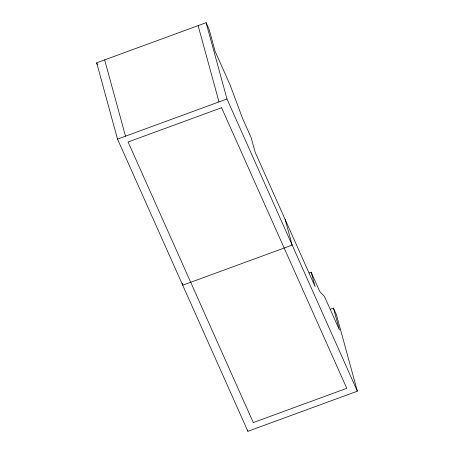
<?xml version="1.0" encoding="UTF-8"?>
<svg xmlns="http://www.w3.org/2000/svg" width="454" height="454" viewBox="0 0 454 454"><rect width="100%" height="100%" fill="white"/><g stroke="black" fill="none" stroke-linecap="round" stroke-linejoin="round"><path stroke-width="0.68" d="M330.12 309.344L333.446 308.124L336.471 314.894L357.343 391.195L247.89 431.3L117.529 139.106L96.657 62.805L206.11 22.7L209.129 29.47L215.117 51.353L230.07 84.87L242.646 118.636L251.272 137.976L255.205 152.357L315.099 286.605L311.166 272.23L309.168 272.962M117.529 139.106L226.983 98.995L206.11 22.7M311.166 272.23L319.798 291.576L324.485 296.496L339.433 330.013L333.446 308.124M226.983 98.995L357.343 391.195M96.657 62.805L97.479 64.655M285.152 219.481L292.16 245.098L182.712 285.203L182.156 283.177M198.12 25.628L218.993 101.923M247.521 429.938L247.89 431.3M104.647 59.877L125.52 136.177M221.58 107.729L128.107 141.977L253.292 422.572L346.765 388.318L221.58 107.729"/></g></svg>
